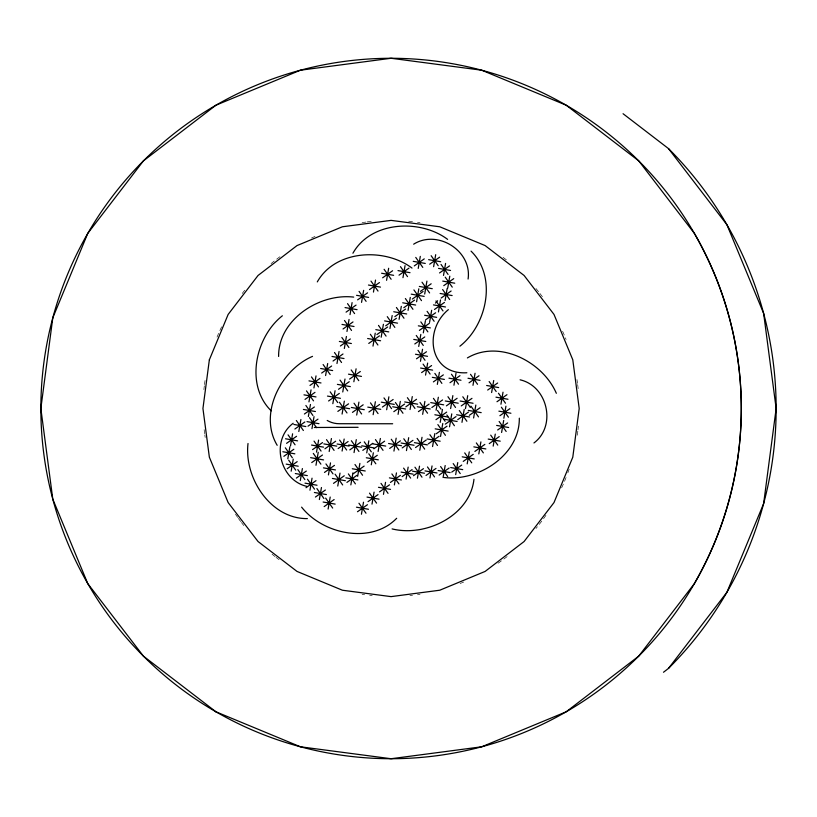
<?xml version="1.0" encoding="UTF-8"?>
<svg xmlns="http://www.w3.org/2000/svg" width="817" height="817" viewBox="0 0 817 817"><rect width="100%" height="100%" fill="white"/><g stroke="black" fill="none" stroke-linecap="round" stroke-linejoin="round"><path stroke-width="0.61" stroke-dasharray="4.08 3.06" d="M578.375 426.117A188.124 188.124 0 0 1 577.976 429.905M577.833 431.162A188.124 188.124 0 0 1 576.955 437.452M569.132 469.224A188.124 188.124 0 0 1 567.866 472.808M566.069 477.547A188.124 188.124 0 0 1 561.555 488.045M545.93 515.333A188.124 188.124 0 0 1 535.972 528.487M507.102 556.581A188.124 188.124 0 0 1 497.9 563.352M463.658 582.061A188.124 188.124 0 0 1 460.124 583.501M420.03 594.388A188.124 188.124 0 0 1 417.518 594.756M412.473 595.409A188.124 188.124 0 0 1 409.95 595.675M372.195 595.675A188.124 188.124 0 0 1 369.672 595.409M364.627 594.756A188.124 188.124 0 0 1 362.115 594.388M279.087 559.665A188.124 188.124 0 0 1 276.044 557.368M275.043 556.581A188.124 188.124 0 0 1 272.071 554.202M243.772 525.525A188.124 188.124 0 0 1 241.434 522.523M240.668 521.512A188.124 188.124 0 0 1 238.411 518.438M237.676 517.406A188.124 188.124 0 0 1 235.5 514.281M205.19 437.452A188.124 188.124 0 0 1 204.812 434.94M204.638 433.684A188.124 188.124 0 0 1 203.893 427.383M203.893 389.617A188.124 188.124 0 0 1 204.311 385.838M204.475 384.572A188.124 188.124 0 0 1 205.19 379.548M217.026 337.094A188.124 188.124 0 0 1 221.673 326.667M242.21 293.477A188.124 188.124 0 0 1 246.172 288.513M271.091 263.605A188.124 188.124 0 0 1 281.13 255.844M311.532 238.013A188.124 188.124 0 0 1 314.994 236.44M362.115 222.612A188.124 188.124 0 0 1 365.883 222.071M367.15 221.897A188.124 188.124 0 0 1 372.195 221.325M408.694 221.203A188.124 188.124 0 0 1 412.473 221.591M417.518 222.244A188.124 188.124 0 0 1 420.03 222.612M503.068 257.335A188.124 188.124 0 0 1 508.103 261.205M535.972 288.513A188.124 188.124 0 0 1 539.159 292.466M539.935 293.477A188.124 188.124 0 0 1 543.734 298.562M562.617 331.263A188.124 188.124 0 0 1 566.069 339.453M576.955 379.548A188.124 188.124 0 0 1 577.507 383.316M577.67 384.572A188.124 188.124 0 0 1 578.375 390.883"/><path stroke-width="1.23" d="M278.617 356.457C278.137 319.661 319.559 293.017 353.71 297.112M519.316 418.181C519.796 454.977 478.374 481.622 444.213 477.526M468.09 279.036C472.195 250.911 437.585 229.117 413.657 244.181M473.962 479.303C469.898 515.874 425.494 537.188 392.109 528.905M287.809 458.797L289.882 446.776M290.525 445.827L292.598 433.807M291.169 471.174L293.242 459.154M298.818 431.509L300.901 419.489M308.959 401.893L311.042 389.872M308.356 416.496L310.44 404.476M313.942 387.922L316.026 375.902M300.299 480.59L302.382 468.57M311.961 428.67L314.034 416.65M325.605 375.544L327.678 363.524M309.97 490.2L312.043 478.18M316.516 452.118L318.599 440.097M315.985 465.261L318.222 452.322M336.982 363.514L339.055 351.494M332.836 403.669L335.072 390.73M346.97 331.477L349.053 319.457M350.023 314.627L352.096 302.607M344.335 348.491L346.408 336.471M319.365 499.534L321.449 487.524M329.18 451.484L331.416 438.545M328.434 474.912L330.507 462.892M342.762 391.966L344.999 379.027M342.088 414.076L344.325 401.137M361.553 302.372L363.636 290.352M328.107 509.083L330.191 497.063M353.853 381.753L356.089 368.814M342.088 451.055L344.161 439.035M337.768 486.044L340.005 473.104M373.451 292.088L375.534 280.068M356.702 415.056L358.929 402.117M354.047 452.577L356.283 439.638M373.001 346.112L375.238 333.173M350.85 484.9L352.924 472.88M386.574 280.292L388.657 268.272M381.171 337.237L383.408 324.298M357.652 476.342L359.888 463.402M373.144 414.689L375.371 401.75M366.741 452.843L368.824 440.833M389.944 328.495L392.18 315.556M361.431 514.23L363.504 502.21M402.975 277.657L405.048 265.637M371.275 464.812L373.349 452.792M399.084 319.324L401.321 306.385M378.128 451.423L380.365 438.484M386.655 409.746L388.892 396.807M372.001 504.13L374.074 492.12M408.051 310.389L410.287 297.449M418.222 268.405L420.295 256.385M416.599 301.749L418.825 288.81M383.469 494.356L385.542 482.336M398.073 414.352L400.31 401.413M393.937 451.086L396.163 438.147M424.697 294.038L426.923 281.099M394.376 484.92L396.449 472.9M418.733 346.459L420.816 334.439M433.623 266.699L435.696 254.679M410.052 409.531L412.279 396.592M423.318 332.876L425.391 320.856M420.459 361.288L422.532 349.267M406.457 450.606L408.694 437.667M429.579 322.317L431.652 310.297M406.09 479.13L408.163 467.11M425.555 375.095L427.638 363.075M443.508 275.431L445.582 263.411M438.443 311.941L440.516 299.921M422.655 414.321L424.891 401.382M445.091 300.533L447.165 288.513M419.785 450.228L422.021 437.289M447.706 288.156L449.779 276.146M417.426 478.2L419.509 466.18M437.33 384.388L439.403 372.368M436.104 410.195L438.341 397.256M432.571 446.552L434.807 433.613M429.967 477.955L432.05 465.935M440.21 422.358L442.446 409.419M440.537 436.431L442.773 423.492M453.946 385.215L456.019 373.195M450.627 408.551L452.863 395.612M449.524 426.831L451.76 413.892M443.1 477.557L445.173 465.537M461.973 422.348L464.209 409.409M465.476 408.612L467.712 395.673M455.682 474.606L457.755 462.585M472.982 385.307L475.055 373.287M473.605 417.987L475.841 405.048M467.191 463.882L469.275 451.862M478.813 453.915L480.896 441.895M491.62 392.538L493.703 380.518M493.192 446.133L495.265 434.113M500.944 404.221L503.017 392.201M503.864 418.202L505.937 406.182M501.607 432.469L503.68 420.449M248.021 443.508C243.926 477.659 270.57 519.081 307.366 518.601M317.292 281.916C335.276 249.808 384.47 247.449 412.003 268.078M352.924 253.229C370.908 221.121 420.101 218.752 447.624 239.381M663.496 672.248L668.49 668.408L726.905 592.284L763.629 503.629L776.15 408.5L763.629 313.371L726.905 224.716L668.49 148.592L623.065 113.726M448.37 309.643C423.155 330.293 429.252 375.023 466.875 372.756M435.492 303.076L437.585 300.738M396.674 518.284C370.989 544.643 322.868 534.195 301.606 507.143M293.15 423.288C270.356 440.271 279.424 480.151 306.988 486.421M533.95 442.957C556.745 425.974 547.676 386.094 520.112 379.813M382.632 277.8L392.599 270.764M369.509 289.596L379.476 282.559M357.611 299.87L367.579 292.843M346.081 312.135L356.049 305.098M399.023 275.166L408.99 268.129M414.28 265.913L424.248 258.877M429.671 264.208L439.638 257.171M343.028 328.985L352.995 321.949M439.556 272.939L449.524 265.903M340.393 346L350.35 338.963M420.449 291.352L431.172 283.785M412.35 299.063L423.073 291.495M403.802 307.703L414.536 300.135M394.836 316.639L405.559 309.071M333.04 361.022L342.997 353.996M385.706 325.809L396.429 318.242M443.764 285.664L453.731 278.638M321.663 373.052L331.631 366.016M376.923 334.551L387.656 326.984M368.753 343.426L379.486 335.858M310 385.43L319.968 378.404M441.149 298.031L451.117 291.005M305.017 399.401L314.984 392.364M434.491 309.449L444.458 302.423M425.626 319.815L435.594 312.788M349.605 379.068L360.328 371.5M419.376 330.385L429.344 323.348M338.524 389.28L349.247 381.713M304.414 414.005L314.382 406.968M328.587 400.984L339.321 393.416M414.791 343.967L424.758 336.931M294.876 429.017L304.843 421.991M308.019 426.168L317.987 419.141M286.573 443.335L296.54 436.309M337.84 411.39L348.573 403.823M416.507 358.796L426.474 351.759M283.856 456.305L293.824 449.268M352.454 412.371L363.177 404.803M421.613 372.603L431.58 365.567M312.574 449.616L322.541 442.589M287.216 468.682L297.184 461.656M368.896 412.013L379.619 404.435M382.407 407.06L393.14 399.493M324.931 448.799L335.664 441.231M311.737 462.575L322.47 455.008M296.357 478.098L306.324 471.062M338.146 448.564L348.113 441.527M433.378 381.896L443.345 374.87M393.825 411.666L404.558 404.098M405.804 406.846L416.527 399.278M349.799 449.891L360.532 442.324M450.004 382.713L459.971 375.687M324.482 472.42L334.449 465.384M306.018 487.708L315.985 480.672M362.799 450.351L372.766 443.325M418.406 411.635L429.139 404.068M431.866 407.509L442.589 399.942M373.89 448.747L384.613 441.17M469.04 382.816L479.007 375.789M333.52 483.358L344.253 475.79M315.423 497.042L325.391 490.016M446.378 405.865L457.112 398.298M367.323 462.31L377.291 455.283M353.404 473.656L364.137 466.088M389.689 448.4L400.412 440.833M346.908 482.398L356.876 475.371M435.961 419.672L446.685 412.105M461.237 405.926L471.96 398.359M402.209 447.92L412.942 440.353M487.678 390.046L497.645 383.02M324.165 506.591L334.133 499.555M445.285 424.146L456.009 416.578M415.536 447.542L426.27 439.975M436.288 433.745L447.022 426.178M457.724 419.662L468.447 412.095M428.322 443.866L439.056 436.298M469.356 415.302L480.09 407.734M496.991 401.729L506.959 394.703M390.424 482.428L400.391 475.402M379.527 491.865L389.495 484.828M402.138 476.628L412.105 469.601M368.058 501.638L378.026 494.612M357.489 511.738L367.456 504.712M413.484 475.708L423.451 468.672M499.912 415.71L509.879 408.684M426.025 475.453L435.992 468.427M497.665 429.977L507.633 422.94M439.148 475.065L449.115 468.039M474.871 451.423L484.838 444.397M463.249 461.391L473.217 454.364M489.25 443.641L499.218 436.605M451.74 472.114L461.707 465.077M282.365 315.781C255.323 337.043 244.865 385.164 271.224 410.849M459.92 346.194C486.963 324.941 497.41 276.81 471.052 251.136M467.395 357.928C499.013 339.116 542.805 361.665 556.336 393.294M312.523 356.365C280.895 369.897 258.346 413.678 277.167 445.306M314.32 427.485L358.101 427.311M392.66 423.757L339.188 423.717A23.703 23.703 0 0 1 327.208 420.459M428.649 259.653L440.669 261.726M413.249 261.358L425.269 263.431M438.535 268.385L450.555 270.458M398.002 270.611L410.022 272.684M442.732 281.109L454.752 283.193M381.6 273.246L393.62 275.319M419.335 286.45L432.275 288.687M440.118 293.477L452.138 295.56M368.477 285.041L380.497 287.114M411.237 294.161L424.176 296.397M433.47 304.894L445.49 306.978M402.699 302.801L415.639 305.037M356.58 295.325L368.6 297.398M424.605 315.27L436.625 317.343M393.733 311.737L406.672 313.973M345.05 307.58L357.07 309.653M418.345 325.83L430.365 327.903M384.593 320.907L397.532 323.144M375.82 329.649L388.759 331.886M342.006 324.431L354.027 326.504M413.759 339.412L425.78 341.486M367.65 338.524L380.589 340.76M415.485 354.241L427.505 356.314M339.361 341.445L351.381 343.518M420.592 368.048L432.612 370.121M468.008 378.261L480.028 380.344M332.008 356.467L344.028 358.551M448.972 378.169L460.992 380.242M486.646 385.491L498.666 387.575M432.356 377.342L444.377 379.425M495.97 397.174L507.99 399.258M320.632 368.498L332.652 370.571M348.502 374.176L361.441 376.402M460.124 401.024L473.063 403.261M445.275 400.963L458.214 403.2M498.891 411.155L510.911 413.239M337.411 384.378L350.35 386.615M308.979 380.875L320.989 382.959M430.753 402.607L443.692 404.844M468.253 410.4L481.193 412.636M404.701 401.944L417.64 404.18M417.303 406.733L430.242 408.97M456.621 414.76L469.561 416.997M381.304 402.158L394.243 404.395M392.722 406.764L405.661 409M327.484 396.082L340.423 398.318M434.858 414.77L447.798 417.007M496.634 425.422L508.654 427.495M303.985 394.846L316.005 396.919M444.172 419.244L457.112 421.48M367.793 407.111L380.732 409.337M351.351 407.469L364.28 409.705M336.737 406.488L349.676 408.725M435.185 428.843L448.125 431.08M488.219 439.086L500.239 441.16M303.393 409.45L315.413 411.523M473.84 446.868L485.86 448.942M427.22 438.964L440.159 441.2M306.988 421.623L319.008 423.696M414.433 442.64L427.373 444.877M293.844 424.462L305.864 426.545M401.106 443.018L414.045 445.255M388.586 443.498L401.525 445.735M462.218 456.836L474.238 458.919M372.777 443.845L385.716 446.072M361.768 445.796L373.788 447.879M348.696 444.989L361.635 447.226M337.115 444.009L349.135 446.082M323.828 443.897L336.767 446.133M285.552 438.78L297.572 440.853M450.708 467.559L462.728 469.632M311.543 445.071L323.563 447.144M366.302 457.765L378.322 459.838M438.126 470.51L450.147 472.594M425.003 470.898L437.024 472.982M412.462 471.154L424.483 473.227M282.835 451.75L294.855 453.823M401.116 472.073L413.136 474.156M310.634 457.673L323.573 459.9M352.301 468.764L365.24 470.99M389.403 477.874L401.423 479.957M323.461 467.865L335.481 469.938M286.195 464.127L298.215 466.211M345.877 477.843L357.897 479.926M332.417 478.456L345.356 480.692M378.496 487.31L390.516 489.383M295.325 473.543L307.345 475.617M304.996 483.153L317.016 485.227M367.027 497.083L379.047 499.167M314.392 492.488L326.412 494.571M356.457 507.183L368.477 509.267M323.144 502.036L335.164 504.109M441.027 264.442L448.063 274.41M431.141 255.701L438.178 265.668M445.224 277.167L452.261 287.135M442.62 289.535L449.646 299.502M415.751 257.416L422.777 267.384M435.961 300.952L442.988 310.92M422.021 282.202L429.599 292.935M498.462 393.232L505.488 403.2M489.148 381.549L496.174 391.517M501.383 407.213L508.419 417.181M400.493 266.669L407.52 276.636M413.923 289.912L421.501 300.646M427.097 311.318L434.133 321.285M470.51 374.319L477.537 384.286M499.136 421.48L506.162 431.447M405.385 298.552L412.953 309.286M384.102 269.304L391.129 279.271M420.837 321.888L427.873 331.855M451.464 374.217L458.5 384.184M470.939 406.151L478.507 416.884M490.711 435.144L497.747 445.112M462.81 396.776L470.378 407.509M396.419 307.498L403.986 318.222M416.262 335.46L423.288 345.428M370.979 281.089L378.005 291.056M434.848 373.4L441.874 383.367M417.977 350.299L425.014 360.266M459.307 410.512L466.875 421.245M447.961 396.715L455.529 407.448M423.083 364.106L430.11 374.063M387.278 316.659L394.846 327.392M476.342 442.926L483.368 452.894M446.858 414.995L454.426 425.728M359.082 291.373L366.108 301.34M433.439 398.359L441.006 409.092M378.506 325.401L386.073 336.134M437.544 410.522L445.112 421.245M464.72 452.894L471.746 462.861M437.871 424.595L445.439 435.328M419.989 402.485L427.557 413.208M370.336 334.276L377.903 345.009M347.542 303.638L354.578 313.605M407.387 397.695L414.954 408.418M453.2 463.607L460.237 473.574M429.905 434.715L437.473 445.449M344.498 320.478L351.524 330.446M395.408 402.515L402.975 413.249M440.618 466.568L447.655 476.536M417.119 438.392L424.687 449.125M341.853 337.492L348.89 347.46M383.99 397.91L391.557 408.643M427.495 466.956L434.521 476.924M403.792 438.77L411.36 449.493M351.187 369.927L358.755 380.651M370.469 402.863L378.046 413.586M334.5 352.525L341.537 362.493M414.954 467.212L421.981 477.179M391.272 439.26L398.839 449.983M403.608 468.131L410.634 478.098M340.097 380.14L347.664 390.863M354.027 403.22L361.604 413.943M323.123 364.545L330.16 374.513M375.463 439.597L383.03 450.32M391.894 473.931L398.931 483.899M339.423 402.24L346.99 412.963M330.17 391.833L337.738 402.567M364.27 441.854L371.296 451.821M368.794 453.813L375.82 463.78M311.471 376.933L318.497 386.901M351.381 440.741L358.949 451.464M380.988 483.368L388.024 493.335M306.487 390.894L313.514 400.861M339.606 440.067L346.643 450.034M354.987 464.516L362.554 475.239M369.519 493.141L376.555 503.109M305.885 405.498L312.911 415.465M326.514 439.648L334.082 450.381M309.48 417.671L316.516 427.638M348.369 473.901L355.405 483.868M358.949 503.241L365.985 513.209M314.045 441.119L321.071 451.086M335.103 474.207L342.67 484.941M296.346 420.52L303.373 430.488M325.952 463.923L332.989 473.88M313.32 453.425L320.887 464.148M288.044 434.838L295.07 444.805M325.636 498.084L332.662 508.051M316.894 488.546L323.92 498.513M285.327 447.808L292.363 457.775M307.488 479.201L314.514 489.169M297.827 469.601L304.853 479.569M288.687 460.185L295.713 470.153M668.49 148.592A367.568 367.568 0 0 1 668.49 668.408M52.788 317.854L40.85 408.5L52.788 499.146L87.766 583.614L143.424 656.143L215.964 711.801L300.431 746.789L391.077 758.727L481.713 746.789L566.181 711.801L638.72 656.143L694.379 583.614A350.074 349.89 -90 0 0 694.379 233.386L638.72 160.857L566.181 105.199L481.713 70.211L391.077 58.273L300.431 70.211L215.964 105.199L143.424 160.857L87.766 233.386L52.788 317.854M209.356 359.807L202.943 408.5L209.356 457.193L228.147 502.567L258.049 541.528L297.01 571.42L342.384 590.221L391.077 596.624L439.76 590.221L485.135 571.42L524.095 541.528L553.997 502.567L572.788 457.193L579.202 408.5L572.788 359.807L553.997 314.433L524.095 275.472L485.135 245.58L439.76 226.779L391.077 220.376L342.384 226.779L297.01 245.58L258.049 275.472L228.147 314.433L209.356 359.807M215.964 711.801A350.227 350.227 0 0 0 741.295 408.5A350.227 350.227 0 0 0 215.964 105.199A350.227 350.227 0 0 0 215.964 711.801"/></g></svg>
